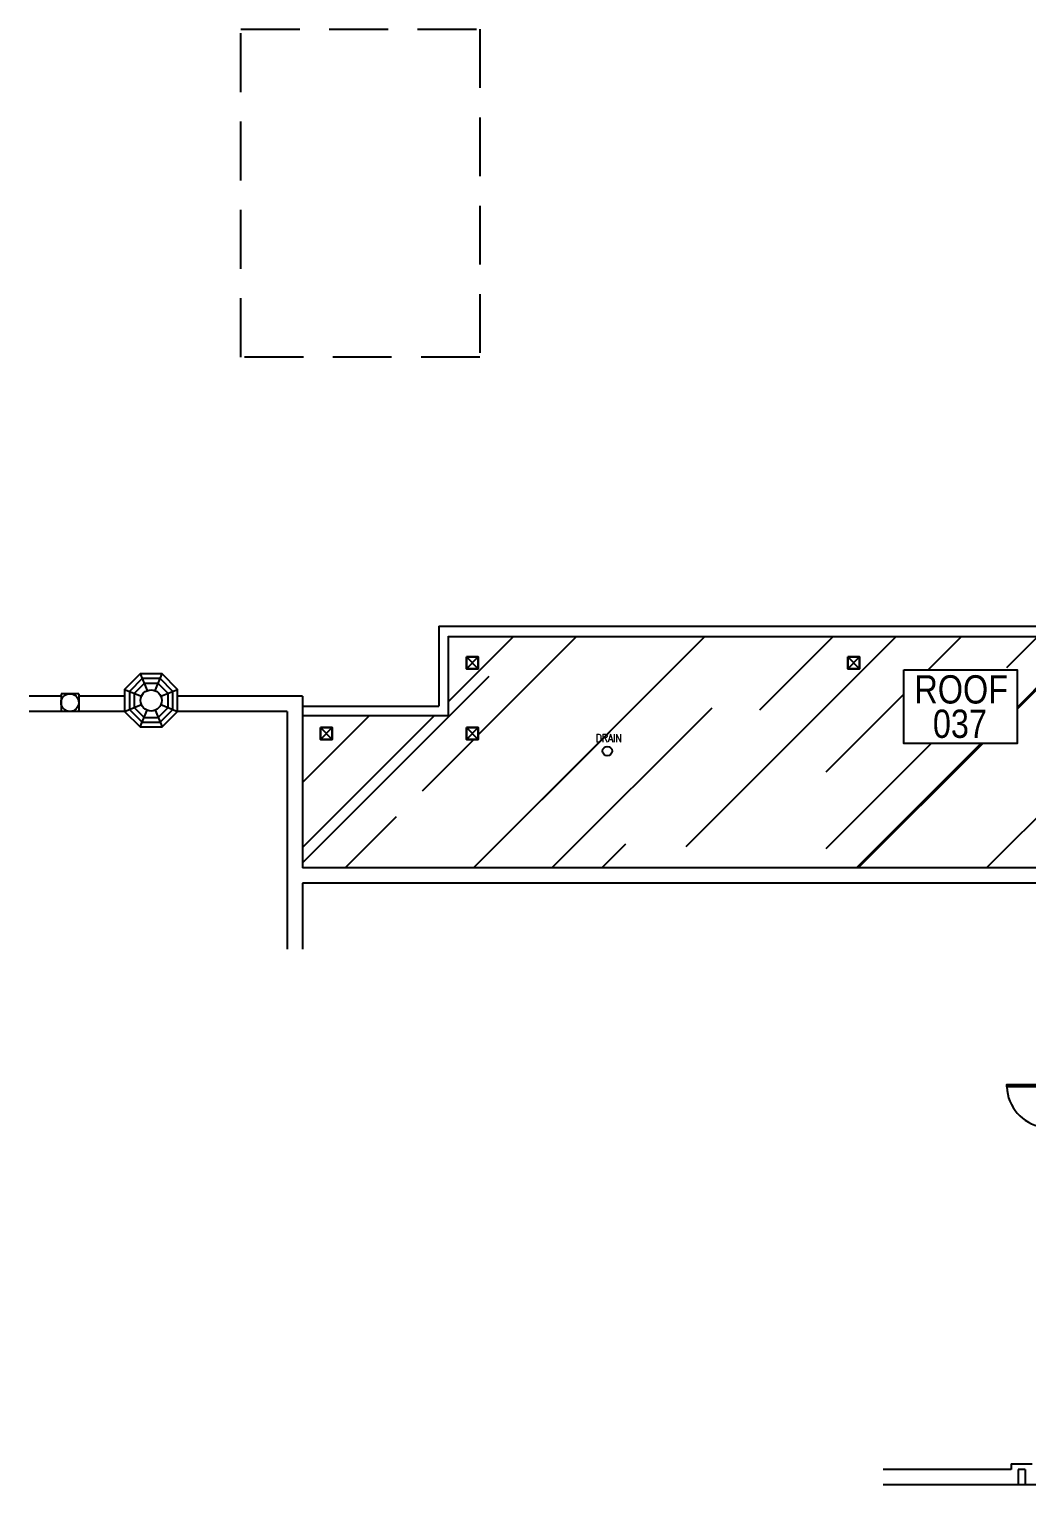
# Model space of a CAD drawing. Extents: x 2809 to 7228, y 18116 to 19837.
# Drawn here: x 2809 to 3656, y 18600 to 19837 of the extents above; entities that cross this region are included whole.
import ezdxf
from ezdxf.enums import TextEntityAlignment as Align

# ---------------------------------------------------------------- set-up
doc = ezdxf.new("R2010")
doc.units = 0
doc.header["$MEASUREMENT"] = 0
doc.linetypes.add('HIDDEN', pattern=[0.375, 0.25, -0.125])
for name, color, linetype in [('EQUIP', 30, 'CONTINUOUS'), ('EXDOOR', 8, 'CONTINUOUS'), ('EXROOF', 9, 'CONTINUOUS'), ('EXROOF_LOWER', 254, 'HIDDEN'), ('EXROOF_TEXT', 134, 'CONTINUOUS'), ('EXWALL', 8, 'CONTINUOUS')]:
    doc.layers.add(name, color=color, linetype=linetype)
doc.styles.add('ARIAL_NARROW', font='ARIALN.TTF', dxfattribs={"height": 17})
doc.styles.add('SYMB', font='simplex.shx', dxfattribs={"width": 0.85})

msp = doc.modelspace()

# ---------------------------------------------------------------- hatches: boundary and pattern name
at = {"layer": 'EXROOF'}
h = msp.add_hatch(dxfattribs=at)
h.set_pattern_fill('AR-RROOF', color=256, scale=115, angle=45, style=0)
h.paths.add_polyline_path([(3056.1, 19243.4), (3066.1, 19243.4), (3066.1, 19233.4), (3056.1, 19233.4)], flags=16)
h.paths.add_polyline_path([(3180, 19243.4), (3190, 19243.4), (3190, 19233.4), (3180, 19233.4)], flags=16)
h.paths.add_polyline_path([(3180, 19303.4), (3190, 19303.4), (3190, 19293.4), (3180, 19293.4)], flags=16)
edge = h.paths.add_edge_path(flags=16)
edge.add_arc((3299.7, 19223.5), 4, 0, 360)
h.paths.add_polyline_path([(3504, 19303.4), (3514, 19303.4), (3514, 19293.4), (3504, 19293.4)], flags=16)
h.paths.add_polyline_path([(3551.7, 19292.6), (3647.7, 19292.6), (3647.7, 19230), (3551.7, 19230)], flags=16)
edge = h.paths.add_edge_path(flags=16)
edge.add_arc((3800.7, 19223.5), 4, 0, 360)
h.paths.add_polyline_path([(3864, 19303.4), (3874, 19303.4), (3874, 19293.4), (3864, 19293.4)], flags=16)
h.paths.add_polyline_path([(3040.7, 19253.7), (3040.7, 19124.2), (3120.7, 19124.2), (3120.7, 19206), (3142.7, 19206), (3142.7, 19124.2), (3465.7, 19124.2), (3465.7, 19206), (3485.5, 19206), (3485.5, 19124.2), (3914, 19124.2), (3914, 19320.7), (3164.5, 19320.7), (3164.5, 19253.7)])
h.paths.add_polyline_path([(3049.8, 19220.5), (3071.7, 19220.5), (3071.7, 19232), (3049.8, 19232)], flags=24)
h.paths.add_polyline_path([(3173.6, 19220.5), (3195.6, 19220.5), (3195.6, 19232), (3173.6, 19232)], flags=24)
h.paths.add_polyline_path([(3173.6, 19280.5), (3195.6, 19280.5), (3195.6, 19292), (3173.6, 19292)], flags=24)
h.paths.add_polyline_path([(3287.6, 19229.5), (3314.3, 19229.5), (3314.3, 19239.5), (3287.6, 19239.5)], flags=24)
h.paths.add_polyline_path([(3497.6, 19280.5), (3519.6, 19280.5), (3519.6, 19292), (3497.6, 19292)], flags=24)
h.paths.add_polyline_path([(3788.6, 19229.5), (3815.3, 19229.5), (3815.3, 19239.5), (3788.6, 19239.5)], flags=24)
h.paths.add_polyline_path([(3857.6, 19280.5), (3879.6, 19280.5), (3879.6, 19292), (3857.6, 19292)], flags=24)

# ---------------------------------------------------------------- linework, layer by layer
at = {"layer": 'EQUIP'}
for p, q in [((3180, 19303.4), (3180, 19293.4)), ((3190, 19303.4), (3180, 19303.4)), ((3190, 19293.4), (3190, 19303.4)), ((3504, 19303.4), (3504, 19293.4)), ((3514, 19303.4), (3504, 19303.4)), ((3514, 19293.4), (3514, 19303.4)), ((3180, 19293.4), (3190, 19293.4)), ((3504, 19293.4), (3514, 19293.4)), ((3066.1, 19233.4), (3066.1, 19243.4)), ((3180, 19243.4), (3180, 19233.4)), ((3190, 19243.4), (3180, 19243.4)), ((3190, 19233.4), (3190, 19243.4)), ((3056.1, 19233.4), (3066.1, 19233.4)), ((3180, 19233.4), (3190, 19233.4))]:
    msp.add_line(p, q, dxfattribs=at)
at = {"layer": 'EXDOOR'}
msp.add_lwpolyline([(3673.5, 18942.2), (3673.5, 18940.2), (3669, 18940.2), (3669, 18942.2), (3669, 18938.2), (3639, 18938.2), (3639, 18940.2), (3669, 18940.2), (3669, 18938.2), (3639, 18938.2, 0.354441), (3669, 18904.2), (3669, 18902.2), (3669, 18904.2), (3673.5, 18904.2), (3673.5, 18902.2)], format="xyb", dxfattribs=at)
at = {"layer": 'EXROOF'}
for p, q in [((3190, 19303.4), (3180, 19293.4)), ((3190, 19293.4), (3180, 19303.4)), ((3514, 19303.4), (3504, 19293.4)), ((3514, 19293.4), (3504, 19303.4)), ((3066.1, 19243.4), (3056.1, 19243.4)), ((3066.1, 19243.4), (3056.1, 19233.4)), ((3066.1, 19233.4), (3056.1, 19243.4)), ((3056.1, 19243.4), (3056.1, 19233.4)), ((3190, 19243.4), (3180, 19233.4)), ((3190, 19233.4), (3180, 19243.4))]:
    msp.add_line(p, q, dxfattribs=at)
for points in [[(3180, 19303.4), (3190, 19303.4), (3190, 19293.4), (3180, 19293.4)], [(3504, 19303.4), (3514, 19303.4), (3514, 19293.4), (3504, 19293.4)], [(3056.1, 19243.4), (3066.1, 19243.4), (3066.1, 19233.4), (3056.1, 19233.4)], [(3180, 19243.4), (3190, 19243.4), (3190, 19233.4), (3180, 19233.4)]]:
    msp.add_lwpolyline(points, close=True, dxfattribs=at)
msp.add_circle((3299.7, 19223.5), 4, dxfattribs=at)
at = {"layer": 'EXROOF_LOWER', "ltscale": 200}
msp.add_lwpolyline([(3191.5, 19558.2), (2988.5, 19558.2), (2988.5, 19836.7), (3191.5, 19836.7)], close=True, dxfattribs=at)
at = {"layer": 'EXROOF_TEXT'}
msp.add_lwpolyline([(3551.7, 19292.6), (3647.7, 19292.6), (3647.7, 19230), (3551.7, 19230)], close=True, dxfattribs=at)
at = {"layer": 'EXWALL', "linetype": 'CONTINUOUS'}
for p, q in [((3156.5, 19329.7), (3914, 19329.7)), ((3164.5, 19320.7), (3914, 19320.7)), ((3040.7, 19261.7), (3156.5, 19261.7)), ((3040.7, 19253.7), (3164.5, 19253.7))]:
    msp.add_line(p, q, dxfattribs=at)
at = {"layer": 'EXWALL'}
for p, q in [((3156.5, 19329.7), (3156.5, 19261.7)), ((3164.5, 19320.7), (3164.5, 19253.7)), ((2902.9, 19289), (2908.8, 19274.8)), ((2915.7, 19274.8), (2921.5, 19289)), ((2835.7, 19270.2), (2808.5, 19270.2)), ((2850.7, 19272.2), (2835.7, 19272.2)), ((2835.7, 19272.2), (2835.7, 19257.2)), ((2850.7, 19272.2), (2850.7, 19257.2)), ((2889.7, 19270.2), (2850.7, 19270.2)), ((2889.7, 19275.8), (2903.9, 19270)), ((2920.5, 19270), (2934.7, 19275.8)), ((3040.7, 19270.2), (2934.7, 19270.2)), ((3040.7, 19270.2), (3040.7, 19124.2)), ((2889.7, 19257.2), (2808.5, 19257.2)), ((2889.7, 19257.2), (2903.9, 19263.1)), ((2902.9, 19244), (2908.8, 19258.2)), ((2915.7, 19258.2), (2921.5, 19244)), ((2920.5, 19263.1), (2934.7, 19257.2)), ((3027.7, 19257.2), (2934.7, 19257.2)), ((3027.7, 19257.2), (3027.7, 19055.3)), ((3914, 19124.2), (3040.7, 19124.2)), ((3914, 19111.2), (3040.7, 19111.2)), ((3040.7, 19111.2), (3040.7, 19055.3)), ((3642.7, 18613.2), (3534.1, 18613.2)), ((3642.7, 18618.2), (3660.7, 18618.2)), ((3642.7, 18618.2), (3642.7, 18613.2)), ((3654.7, 18613.2), (3648.7, 18613.2)), ((3648.7, 18613.2), (3648.7, 18600.2)), ((3654.7, 18613.2), (3654.7, 18600.2)), ((4000.7, 18600.2), (3534.1, 18600.2))]:
    msp.add_line(p, q, dxfattribs=at)
for points in [[(2889.7, 19257.2), (2902.9, 19244), (2921.5, 19244), (2934.7, 19257.2), (2934.7, 19275.8), (2921.5, 19289), (2902.9, 19289), (2889.7, 19275.8)], [(2893.7, 19258.9), (2904.6, 19248), (2919.9, 19248), (2930.7, 19258.9), (2930.7, 19274.2), (2919.9, 19285), (2904.6, 19285), (2893.7, 19274.2)], [(2897.7, 19260.5), (2906.2, 19252), (2918.2, 19252), (2926.7, 19260.5), (2926.7, 19272.5), (2918.2, 19281), (2906.2, 19281), (2897.7, 19272.5)]]:
    msp.add_lwpolyline(points, close=True, dxfattribs=at)
for centre, radius in [((2843.2, 19264.7), 7.5), ((2912.2, 19266.5), 9)]:
    msp.add_circle(centre, radius, dxfattribs=at)

# ---------------------------------------------------------------- texts
at = {"layer": 'EXROOF_TEXT', "style": 'ARIAL_NARROW'}
for s, p in [('ROOF', (3600.3, 19263.9)), ('037', (3599.2, 19234.7))]:
    msp.add_text(s, height=24, dxfattribs=at).set_placement(p, align=Align.CENTER)
at = {"layer": 'EXROOF_TEXT', "style": 'SYMB', "width": 0.85}
msp.add_attdef('DRAIN', text='VTR', height=6.72, dxfattribs=at).set_placement((3300.9, 19234.5), align=Align.MIDDLE)

doc.saveas('drawing.dxf')
